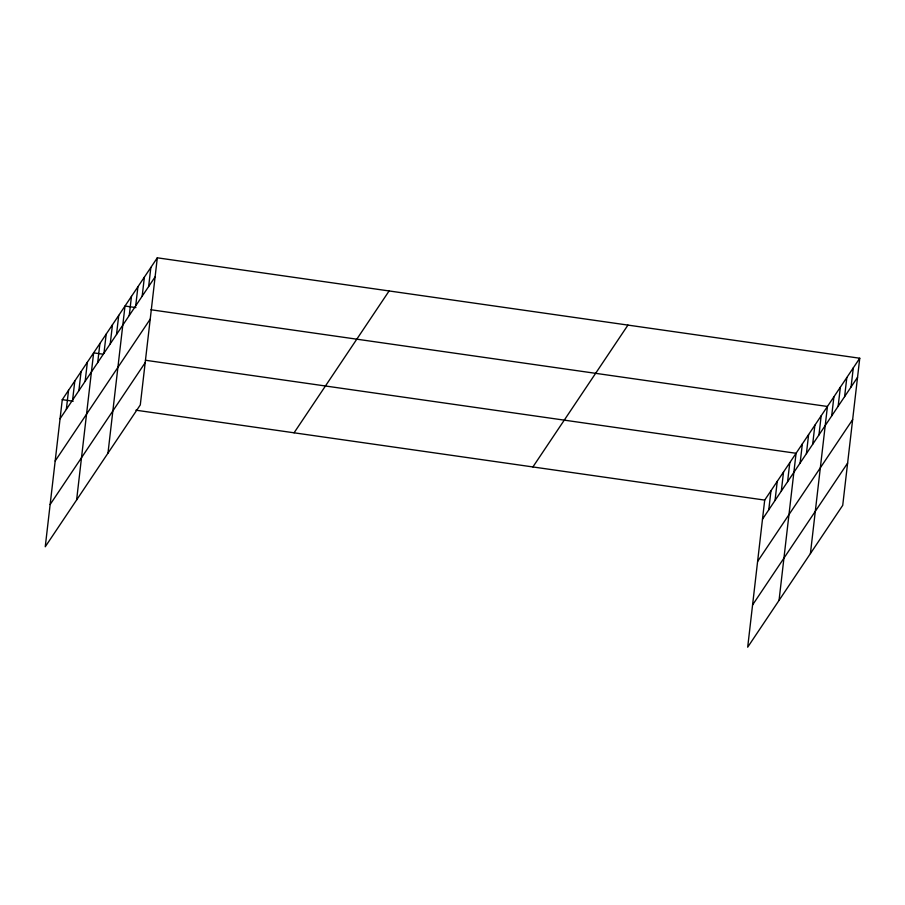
<?xml version="1.0" encoding="UTF-8"?>
<svg xmlns="http://www.w3.org/2000/svg" width="905" height="905" viewBox="0 0 905 905"><rect width="100%" height="100%" fill="white"/><g stroke="black" fill="none" stroke-linecap="round" stroke-linejoin="round"><path stroke-width="1.36" d="M157.312 257.812L62.275 399.659L45.25 546.767L140.298 404.908L157.312 257.812L859.75 358.233L842.725 505.341L747.688 647.188L764.702 500.092L859.75 358.233M66.337 409.388L68.542 390.304M72.604 400.021L74.821 380.937M78.882 390.666L81.088 371.57M85.149 381.299L87.366 362.215M76.62 499.945L93.634 352.848L103.181 354.217M97.695 362.577L99.912 343.493M103.973 353.21L106.179 334.126M110.24 343.855L112.458 324.759M116.519 334.488L118.725 315.404M107.978 453.134L125.003 306.037L135.908 307.598M129.257 315.483L131.463 296.399M135.716 305.833L137.922 286.749M142.176 296.184L144.393 277.1M148.646 286.546L150.852 267.45M768.764 509.82L770.981 490.725M775.042 500.454L777.248 481.37M781.32 491.087L783.526 472.003M787.588 481.731L789.793 462.647M779.047 600.377L796.072 453.281L145.445 360.258M800.133 463.009L802.339 443.914M806.412 453.643L808.618 434.558M812.679 444.276L814.885 425.192M818.957 434.92L821.163 415.836M810.416 553.566L827.43 406.469L150.909 309.748M831.684 415.904L833.901 396.82M838.154 406.266L840.36 387.182M844.614 396.616L846.82 377.532M851.073 386.967L853.291 367.882M60.058 418.755L155.106 276.896M55.171 460.996L150.219 319.137M50.137 504.515L145.185 362.667M294.068 432.805L389.116 290.946M532.898 466.946L627.946 325.099M762.496 519.176L857.544 377.328M757.609 561.428L852.657 419.569M752.575 604.947L847.623 463.089M62.275 399.659L73.181 401.22M135.897 410.191L764.702 500.092"/></g></svg>
